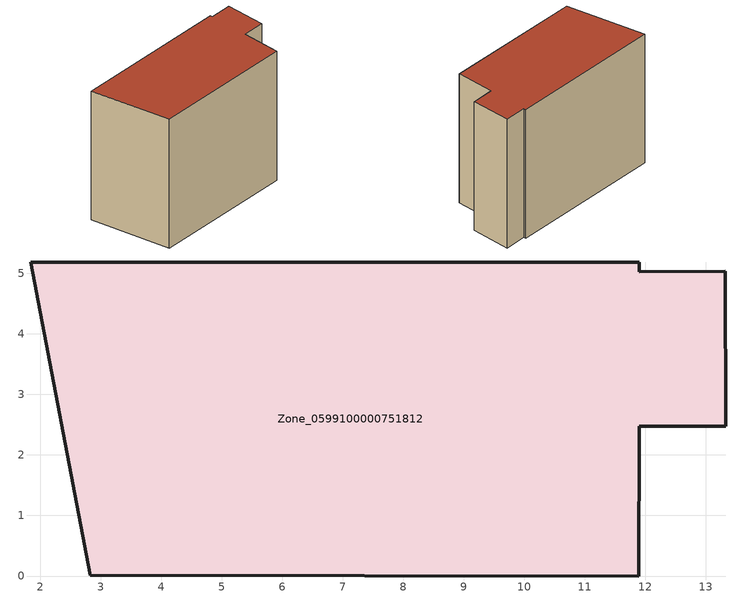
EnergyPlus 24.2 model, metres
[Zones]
Zone_0599100000751812
 floor ground (C_G): 2.82,0.01 1.84,5.19 11.9,5.18 11.9,5.03 13.32,5.03 13.32,2.47 11.9,2.47 11.89,0 z0
 wall outside (C_F): 13.32,2.47 13.32,5.03 11.9,5.03 11.9,5.18 1.84,5.19 2.82,0.01 11.89,0 11.9,2.47 13.32,2.47 z0:9.05
 roof outside (C_R): 2.82,0.01 11.89,0 11.9,2.47 13.32,2.47 13.32,5.03 11.9,5.03 11.9,5.18 1.84,5.19 z9.05
[BUILDING]
Pand.0599100000751812: North Axis=0; Terrain=City; Loads Convergence Tolerance Value=0.04; Temperature Convergence Tolerance Value=0.4; Solar Distribution=FullExterior; Maximum Number of Warmup Days=25; Minimum Number of Warmup Days=1
[Site:Location]
Rotterdam.The.Hague.AP_ZH_NLD Design_Conditions: Latitude=51.96; Longitude=4.45; Time Zone=1; Elevation=-4.5
[SITE:GROUNDTEMPERATURE:BUILDINGSURFACE]
18, 18, 18, 18, 18, 18, 18, 18, 18, 18, 18, 18
[MATERIAL] Thermal Absorptance=0.9; Solar Absorptance=0.7; Visible Absorptance=0.7
Name | Roughness | Thickness | Conductivity | Density | Specific Heat
G.TI.2006-2014 | MediumSmooth | 0.15 | 0.06 | 540 | 1210
F.TI.2006-2014 | Rough | 0.3 | 0.12 | 1920 | 840
R.TI.2006-2014 | MediumRough | 0.2 | 0.08 | 1500 | 1000
[CONSTRUCTION]
C_G: G.TI.2006-2014
C_F: F.TI.2006-2014
C_R: R.TI.2006-2014
[ZONE]
Zone_0599100000751812: Type=1; Multiplier=1; Ceiling Height=Autocalculate; Volume=Autocalculate; Floor Area=autocalculate; Part of Total Floor Area=Yes
[ZONEINFILTRATION:DESIGNFLOWRATE]
Infil_Zone_0599100000751812: Zone or ZoneList or Space or SpaceList=Zone_0599100000751812; Schedule=AlwaysOn; Design Flow Rate Calculation Method=Flow/Area; Flow Rate per Floor Area=0.0015; Constant Term Coefficient=1; Temperature Term Coefficient=0; Velocity Term Coefficient=0; Velocity Squared Term Coefficient=0
[HVACTEMPLATE:ZONE:IDEALLOADSAIRSYSTEM]
Zone_0599100000751812: Maximum Heating Supply Air Temperature=50; Minimum Cooling Supply Air Temperature=13; Maximum Heating Supply Air Humidity Ratio=0.0156; Minimum Cooling Supply Air Humidity Ratio=0.0077; Heating Limit=NoLimit; Cooling Limit=NoLimit; Dehumidification Control Type=ConstantSensibleHeatRatio; Cooling Sensible Heat Ratio=0.7; Dehumidification Setpoint=60; Humidification Control Type=None; Humidification Setpoint=30; Outdoor Air Method=None; Outdoor Air Flow Rate per Person=0.00944; Outdoor Air Flow Rate per Zone Floor Area=0; Outdoor Air Flow Rate per Zone=0; Demand Controlled Ventilation Type=None; Outdoor Air Economizer Type=NoEconomizer; Heat Recovery Type=None; Sensible Heat Recovery Effectiveness=0.7; Latent Heat Recovery Effectiveness=0.65
[ZONECONTROL:THERMOSTAT]
ThermostatControl_Zone_0599100000751812: Zone or ZoneList=Zone_0599100000751812; Control Type Schedule=DualSetpointControlType; Control 1=Thermostat_Zone_0599100000751812; Temperature Difference Between Cutout And Setpoint=0
[THERMOSTATSETPOINT:DUALSETPOINT]
Thermostat_Zone_0599100000751812: Heating Setpoint Temperature Schedule=HeatingSetpoint_Zone_0599100000751812; Cooling Setpoint Temperature Schedule=CoolingSetpoint_Zone_0599100000751812
[SCHEDULE:COMPACT]
HeatingSetpoint_Zone_0599100000751812: Through: 12/31, For: AllDays, Until: 24:00, 21
CoolingSetpoint_Zone_0599100000751812: Through: 12/31, For: AllDays, Until: 24:00, 24
DualSetpointControlType: Through: 12/31, For: AllDays, Until: 24:00, 4
AlwaysOn: Through: 12/31, For: AllDays, Until: 24:00, 1
